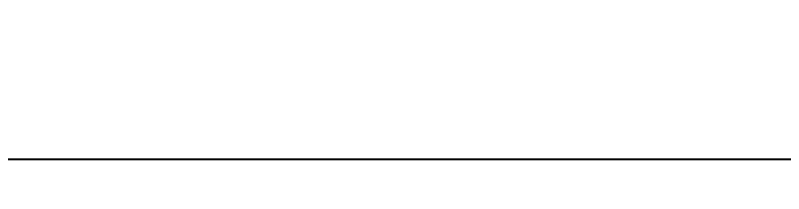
# Model space of a CAD drawing. Header units: inches. Extents: x -4 to 147, y -1 to 99.
# Drawn here: x 19.41 to 35.47, y -1.04 to 2.68 of the extents above; entities that cross this region are included whole.
import ezdxf

# ---------------------------------------------------------------- set-up
doc = ezdxf.new("R2010")
doc.units = ezdxf.units.IN
doc.layers.add('ZANO_W', color=1, linetype='Continuous', lineweight=0)
doc.styles.get("Standard").update_dxf_attribs({"font": 'arial.ttf'})
doc.dimstyles.new('amerykanie', dxfattribs={"dimtxt": 50, "dimasz": 50, "dimexe": 0.5, "dimexo": 0.5, "dimgap": 1, "dimtad": 1, "dimdec": 0, "dimzin": 0, "dimlunit": 5, "dimtxsty": 'Standard', "dimcen": 0.09, "dimclrd": 1, "dimclre": 1, "dimclrt": 1, "dimazin": 0, "dimtfac": 1, "dimtdec": 0, "dimtmove": 0, "dimatfit": 3, "dimfxl": 1, "dimtzin": 0, "dimarcsym": 1})

# ---------------------------------------------------------------- blocks, each defined once
blk = doc.blocks.new('*D426')
at = {"layer": 'ZANO_W', "color": 1, "lineweight": -2}
for p, q in [((11.729, 2.002), (11.729, -0.826)), ((66.453, 2.002), (66.453, -0.826)), ((12.729, -0.326), (65.453, -0.326))]:
    blk.add_line(p, q, dxfattribs=at)
at = {"layer": 'ZANO_W', "color": 1}
for points in [[(12.729, -0.16), (12.729, -0.493), (11.729, -0.326)], [(65.453, -0.493), (65.453, -0.16), (66.453, -0.326)]]:
    blk.add_solid(points, dxfattribs=at)
at = {"layer": 'ZANO_W', "color": 1, "insert": (39.091, 0.82), "char_height": 1.25, "attachment_point": 5}
blk.add_mtext('54 3/4', dxfattribs=at)

msp = doc.modelspace()

# ---------------------------------------------------------------- dimensions: what is measured, and where the dimension line sits
at = {"layer": 'ZANO_W'}
dim = msp.add_linear_dim(base=(66.45331, -0.32648), p1=(11.7289, 2.50155), p2=(66.45331, 2.50155), dimstyle='amerykanie', override={"dimtxt": 1.25, "dimasz": 1, "dimgap": 0.5, "dimdec": 4, "dimaunit": 1, "dimadec": 1, "dimtdec": 4, "dimtmove": 1, "dimfrac": 2}, dxfattribs=at)
dim.commit()
dim.dimension.update_dxf_attribs({"geometry": '*D426', "text_midpoint": (39.09111, 0.82027)})

doc.saveas('drawing.dxf')
